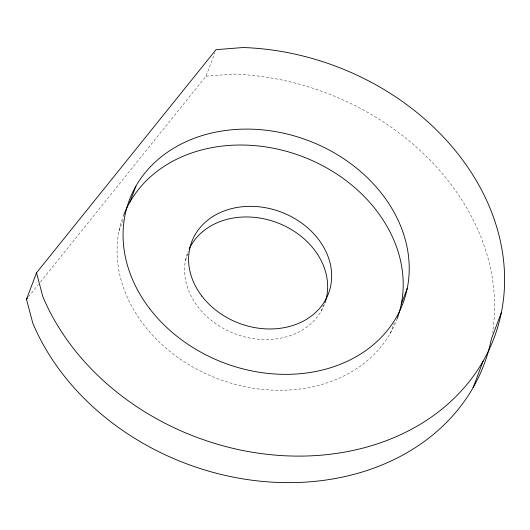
<?xml version="1.0" encoding="UTF-8"?>
<svg xmlns="http://www.w3.org/2000/svg" width="530" height="530" viewBox="0 0 530 530"><rect width="100%" height="100%" fill="white"/><g stroke="black" fill="none" stroke-linecap="round" stroke-linejoin="round"><path stroke-width="0.4" stroke-dasharray="2.65 1.99" d="M118.998 231.133L123.298 219.764M40.505 281.9L206.004 76.214L214.888 52.709M185.553 260.011L188.13 253.188M321.22 311.057L323.512 304.988M390.345 333.224L394.353 322.611M28.574 296.734L38.432 284.484M206.004 76.214L233.173 74.054A243.681 198.134 20.7 0 1 492.476 332.767M324.386 304.399A73.1 59.439 20.7 0 1 234.28 333.555A73.1 59.439 20.7 0 1 188.143 251.372M397.255 318.371A146.207 118.879 20.7 0 1 218.817 379.129A146.207 118.879 20.7 0 1 123.285 216.167"/><path stroke-width="0.79" d="M501.347 312.594L491.323 339.134A243.681 198.134 20.7 0 1 279.058 482.479A243.681 198.134 20.7 0 1 32.78 323.115L26.5 299.311L36.53 272.771L216.035 49.674L243.204 47.521A243.681 198.134 20.7 0 1 500.598 242.197A243.681 198.134 20.7 0 1 329.952 454.283A243.681 198.134 20.7 0 1 42.811 296.575L36.53 272.771M129.91 202.082L135.925 186.156M401.25 304.174L407.265 288.247M473.144 387.556L483.168 361.016M26.5 299.311L27.54 298.019M189.124 249.113A73.1 59.439 20.7 0 1 278.422 223.17A73.1 59.439 20.7 0 1 324.956 302.849M123.576 215.399A146.207 118.879 20.7 0 1 301.908 156.357A146.207 118.879 20.7 0 1 397.255 318.371M149.692 308.685A146.207 118.879 20.7 0 0 396.36 317.304A146.207 118.879 20.7 0 0 252.379 129.201A146.207 118.879 20.7 0 0 149.692 308.685M201.897 296.131A73.1 59.439 20.7 0 0 325.235 300.437A73.1 59.439 20.7 0 0 253.241 206.389A73.1 59.439 20.7 0 0 201.897 296.131"/></g></svg>
